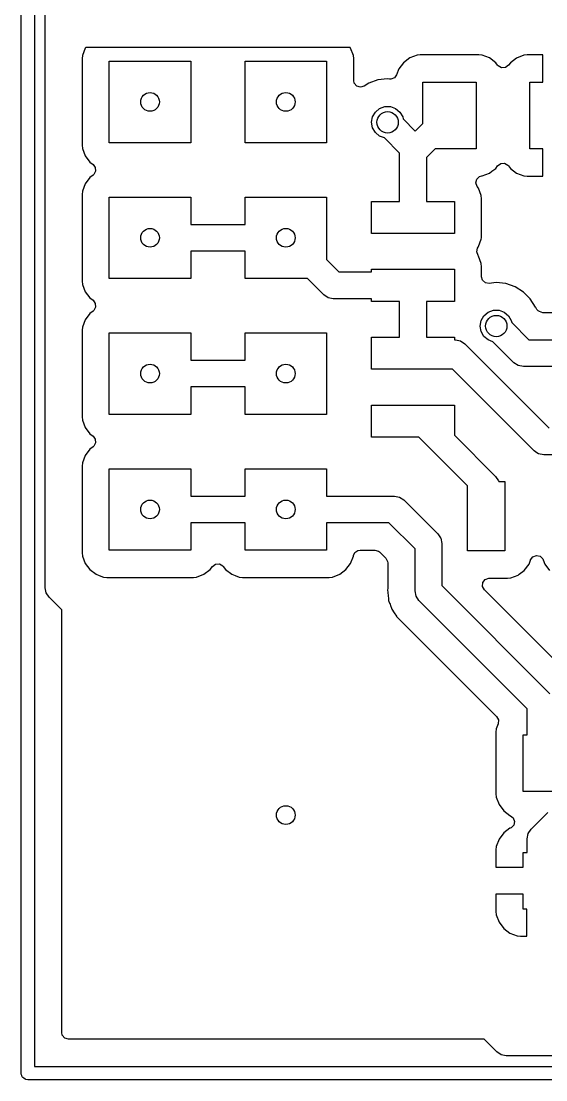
# Model space of a CAD drawing. Extents: x 1.61 to 4.79, y -2.79 to -1.21.
# Drawn here: x 1.605 to 1.992, y -2.795 to -2.016 of the extents above; entities that cross this region are included whole.
import ezdxf

# ---------------------------------------------------------------- set-up
doc = ezdxf.new("R2010")
doc.units = 0
doc.header["$MEASUREMENT"] = 0
doc.layers.add('BLACK', color=7, linetype='CONTINUOUS')

msp = doc.modelspace()

# ---------------------------------------------------------------- linework, layer by layer
at = {"layer": 'BLACK', "linetype": 'CONTINUOUS'}
for p, q in [((1.60508, -2.79), (1.60508, -1.21)), ((1.61492, -1.21492), (1.61492, -2.78508)), ((1.6228, -2.025), (1.6228, -1.925)), ((1.6228, -2.43264), (1.6228, -2.025)), ((1.65024, -2.0407), (1.64998, -2.04308)), ((1.65225, -2.03531), (1.65024, -2.0407)), ((1.65024, -2.0407), (1.65024, -2.0407)), ((1.6526, -2.03484), (1.65225, -2.03531)), ((1.65225, -2.03531), (1.65225, -2.03531)), ((1.74888, -2.03484), (1.6526, -2.03484)), ((1.74895, -2.03488), (1.74888, -2.03484)), ((1.74947, -2.03484), (1.74895, -2.03488)), ((1.8474, -2.03484), (1.74947, -2.03484)), ((1.84775, -2.03531), (1.8474, -2.03484)), ((1.84976, -2.0407), (1.84775, -2.03531)), ((1.84775, -2.03531), (1.84775, -2.03531)), ((1.85002, -2.04308), (1.84976, -2.0407)), ((1.84976, -2.0407), (1.84976, -2.0407)), ((1.89665, -2.04063), (1.89125, -2.04264)), ((1.89903, -2.04037), (1.89665, -2.04063)), ((1.89665, -2.04063), (1.89665, -2.04063)), ((1.94223, -2.04037), (1.89903, -2.04037)), ((1.89903, -2.04037), (1.89903, -2.04037)), ((1.94461, -2.04063), (1.94223, -2.04037)), ((1.94223, -2.04037), (1.94223, -2.04037)), ((1.95001, -2.04264), (1.94461, -2.04063)), ((1.94461, -2.04063), (1.94461, -2.04063)), ((1.97539, -2.04065), (1.97, -2.04266)), ((1.97777, -2.04039), (1.97539, -2.04065)), ((1.98937, -2.04039), (1.97777, -2.04039)), ((1.98937, -2.06039), (1.98937, -2.04039)), ((1.64998, -2.04308), (1.64998, -2.10692)), ((1.67, -2.105), (1.67, -2.045)), ((1.67, -2.045), (1.73, -2.045)), ((1.73, -2.045), (1.73, -2.105)), ((1.77, -2.105), (1.77, -2.045)), ((1.77, -2.045), (1.83, -2.045)), ((1.83, -2.045), (1.83, -2.105)), ((1.85002, -2.04309), (1.85002, -2.04308)), ((1.85002, -2.05913), (1.85002, -2.04309)), ((1.88664, -2.04609), (1.88319, -2.0507)), ((1.89125, -2.04264), (1.88664, -2.04609)), ((1.89125, -2.04264), (1.89125, -2.04264)), ((1.95462, -2.04609), (1.95001, -2.04264)), ((1.95001, -2.04264), (1.95001, -2.04264)), ((1.95604, -2.048), (1.95462, -2.04609)), ((1.9565, -2.04853), (1.95604, -2.048)), ((1.95896, -2.04987), (1.9565, -2.04853)), ((1.96175, -2.04967), (1.95896, -2.04987)), ((1.96398, -2.048), (1.96175, -2.04967)), ((1.9654, -2.04611), (1.96398, -2.048)), ((1.97, -2.04266), (1.9654, -2.04611)), ((1.97, -2.04266), (1.97, -2.04266)), ((1.87994, -2.05717), (1.87732, -2.05815)), ((1.88162, -2.05493), (1.87994, -2.05717)), ((1.88319, -2.0507), (1.88162, -2.05493)), ((1.88319, -2.0507), (1.88319, -2.0507)), ((1.85045, -2.06114), (1.85002, -2.05913)), ((1.85226, -2.06327), (1.85045, -2.06114)), ((1.85493, -2.06409), (1.85226, -2.06327)), ((1.85762, -2.06333), (1.85493, -2.06409)), ((1.8611, -2.06114), (1.85762, -2.06333)), ((1.86787, -2.05877), (1.8611, -2.06114)), ((1.875, -2.05797), (1.86787, -2.05877)), ((1.86787, -2.05877), (1.86787, -2.05877)), ((1.86787, -2.05877), (1.86787, -2.05877)), ((1.87641, -2.05813), (1.875, -2.05797)), ((1.875, -2.05797), (1.875, -2.05797)), ((1.87732, -2.05815), (1.87641, -2.05813)), ((1.90094, -2.09077), (1.90094, -2.06039)), ((1.90094, -2.06039), (1.94031, -2.06039)), ((1.94031, -2.06039), (1.94031, -2.10961)), ((1.97969, -2.10961), (1.97969, -2.06039)), ((1.97969, -2.06039), (1.98937, -2.06039)), ((1.86595, -2.08241), (1.86909, -2.07977)), ((1.86909, -2.07977), (1.87295, -2.07837)), ((1.87295, -2.07837), (1.87705, -2.07837)), ((1.87705, -2.07837), (1.88091, -2.07977)), ((1.88091, -2.07977), (1.88405, -2.08241)), ((1.86319, -2.09), (1.8639, -2.08596)), ((1.8639, -2.08596), (1.86595, -2.08241)), ((1.88405, -2.08241), (1.8861, -2.08596)), ((1.8861, -2.08596), (1.88636, -2.08744)), ((1.88636, -2.08744), (1.89531, -2.0964)), ((1.8639, -2.09404), (1.86319, -2.09)), ((1.86595, -2.09759), (1.8639, -2.09404)), ((1.89531, -2.0964), (1.90094, -2.09077)), ((1.86909, -2.10023), (1.86595, -2.09759)), ((1.87258, -2.1015), (1.86909, -2.10023)), ((1.88386, -2.11278), (1.87258, -2.1015)), ((1.64998, -2.10692), (1.65024, -2.1093)), ((1.65024, -2.1093), (1.65024, -2.1093)), ((1.65024, -2.1093), (1.65225, -2.11469)), ((1.73, -2.105), (1.67, -2.105)), ((1.83, -2.105), (1.77, -2.105)), ((1.90994, -2.10961), (1.90354, -2.11601)), ((1.94031, -2.10961), (1.90994, -2.10961)), ((1.98937, -2.10961), (1.97969, -2.10961)), ((1.98937, -2.12961), (1.98937, -2.10961)), ((1.65225, -2.11469), (1.65225, -2.11469)), ((1.65225, -2.11469), (1.6557, -2.1193)), ((1.6557, -2.1193), (1.65801, -2.12103)), ((1.88386, -2.14819), (1.88386, -2.11278)), ((1.90354, -2.11601), (1.90354, -2.14819)), ((1.65801, -2.12103), (1.65968, -2.12327)), ((1.65988, -2.12605), (1.65854, -2.12851)), ((1.65968, -2.12327), (1.65988, -2.12605)), ((1.94461, -2.12937), (1.95001, -2.12736)), ((1.95001, -2.12736), (1.95003, -2.12734)), ((1.95003, -2.12734), (1.95175, -2.12605)), ((1.95175, -2.12605), (1.95462, -2.12391)), ((1.95462, -2.12391), (1.95604, -2.122)), ((1.95604, -2.122), (1.95828, -2.12033)), ((1.95828, -2.12033), (1.96107, -2.12013)), ((1.96107, -2.12013), (1.96352, -2.12147)), ((1.96352, -2.12147), (1.96398, -2.122)), ((1.96398, -2.122), (1.9654, -2.12389)), ((1.9654, -2.12389), (1.97, -2.12734)), ((1.97, -2.12734), (1.97539, -2.12935)), ((1.65225, -2.13531), (1.65024, -2.1407)), ((1.6557, -2.1307), (1.65225, -2.13531)), ((1.65225, -2.13531), (1.65225, -2.13531)), ((1.65801, -2.12897), (1.6557, -2.1307)), ((1.65854, -2.12851), (1.65801, -2.12897)), ((1.94008, -2.13467), (1.94068, -2.13194)), ((1.94106, -2.13729), (1.94008, -2.13467)), ((1.94068, -2.13194), (1.94265, -2.12996)), ((1.94265, -2.12996), (1.9445, -2.12938)), ((1.9445, -2.12938), (1.94461, -2.12937)), ((1.97539, -2.12935), (1.97777, -2.12961)), ((1.97777, -2.12961), (1.97777, -2.12961)), ((1.97777, -2.12961), (1.98937, -2.12961)), ((1.65024, -2.1407), (1.64998, -2.14308)), ((1.64998, -2.14308), (1.64998, -2.20692)), ((1.65024, -2.1407), (1.65024, -2.1407)), ((1.94196, -2.1385), (1.94106, -2.13729)), ((1.94398, -2.14389), (1.94196, -2.1385)), ((1.94196, -2.1385), (1.94196, -2.1385)), ((1.94196, -2.1385), (1.94196, -2.1385)), ((1.67, -2.205), (1.67, -2.145)), ((1.67, -2.145), (1.73, -2.145)), ((1.73, -2.145), (1.73, -2.16516)), ((1.77, -2.16516), (1.77, -2.145)), ((1.77, -2.145), (1.83, -2.145)), ((1.83, -2.145), (1.83, -2.19108)), ((1.86319, -2.17181), (1.86319, -2.14819)), ((1.86319, -2.14819), (1.88386, -2.14819)), ((1.90354, -2.14819), (1.92421, -2.14819)), ((1.92421, -2.14819), (1.92421, -2.17181)), ((1.94423, -2.14627), (1.94398, -2.14389)), ((1.94398, -2.14389), (1.94398, -2.14389)), ((1.94423, -2.17373), (1.94423, -2.14627)), ((1.94423, -2.14627), (1.94423, -2.14627)), ((1.73, -2.16516), (1.77, -2.16516)), ((1.92421, -2.17181), (1.86319, -2.17181)), ((1.9441, -2.17496), (1.94423, -2.17373)), ((1.94423, -2.17373), (1.94423, -2.17373)), ((1.94119, -2.18262), (1.94157, -2.18203)), ((1.94157, -2.18203), (1.94196, -2.1815)), ((1.94196, -2.1815), (1.94398, -2.17611)), ((1.94398, -2.17611), (1.9441, -2.17496)), ((1.77, -2.18484), (1.73, -2.18484)), ((1.73, -2.18484), (1.73, -2.205)), ((1.77, -2.205), (1.77, -2.18484)), ((1.9406, -2.18535), (1.94119, -2.18262)), ((1.94157, -2.18797), (1.9406, -2.18535)), ((1.94196, -2.1885), (1.94157, -2.18797)), ((1.94398, -2.19389), (1.94196, -2.1885)), ((1.83, -2.19108), (1.83908, -2.20016)), ((1.94423, -2.19627), (1.94398, -2.19389)), ((1.94398, -2.19389), (1.94398, -2.19389)), ((1.94423, -2.20363), (1.94423, -2.19627)), ((1.94423, -2.19627), (1.94423, -2.19627)), ((1.73, -2.205), (1.67, -2.205)), ((1.81608, -2.205), (1.77, -2.205)), ((1.82804, -2.21696), (1.81608, -2.205)), ((1.83908, -2.20016), (1.86319, -2.20016)), ((1.86319, -2.20016), (1.86319, -2.19819)), ((1.86319, -2.19819), (1.92421, -2.19819)), ((1.92421, -2.19819), (1.92421, -2.22181)), ((1.94494, -2.20618), (1.94423, -2.20363)), ((1.64998, -2.20692), (1.65024, -2.2093)), ((1.65024, -2.2093), (1.65024, -2.2093)), ((1.65024, -2.2093), (1.65225, -2.21469)), ((1.947, -2.20808), (1.94494, -2.20618)), ((1.94975, -2.20856), (1.947, -2.20808)), ((1.955, -2.20797), (1.94975, -2.20856)), ((1.96213, -2.20877), (1.955, -2.20797)), ((1.955, -2.20797), (1.955, -2.20797)), ((1.9689, -2.21114), (1.96213, -2.20877)), ((1.96213, -2.20877), (1.96213, -2.20877)), ((1.96213, -2.20877), (1.96213, -2.20877)), ((1.97497, -2.21496), (1.9689, -2.21114)), ((1.9689, -2.21114), (1.9689, -2.21114)), ((1.65225, -2.21469), (1.65225, -2.21469)), ((1.65225, -2.21469), (1.6557, -2.2193)), ((1.6557, -2.2193), (1.65801, -2.22103)), ((1.65801, -2.22103), (1.65968, -2.22327)), ((1.83123, -2.21909), (1.82804, -2.21696)), ((1.835, -2.21984), (1.83123, -2.21909)), ((1.86319, -2.21984), (1.835, -2.21984)), ((1.835, -2.21984), (1.835, -2.21984)), ((1.86319, -2.22181), (1.86319, -2.21984)), ((1.98004, -2.22003), (1.97497, -2.21496)), ((1.97497, -2.21496), (1.97497, -2.21496)), ((1.98386, -2.2261), (1.98004, -2.22003)), ((1.98004, -2.22003), (1.98004, -2.22003)), ((1.65801, -2.22897), (1.6557, -2.2307)), ((1.65854, -2.22851), (1.65801, -2.22897)), ((1.65988, -2.22605), (1.65854, -2.22851)), ((1.65968, -2.22327), (1.65988, -2.22605)), ((1.88386, -2.22181), (1.86319, -2.22181)), ((1.88386, -2.24819), (1.88386, -2.22181)), ((1.92421, -2.22181), (1.90354, -2.22181)), ((1.90354, -2.22181), (1.90354, -2.24819)), ((1.94909, -2.22977), (1.95295, -2.22837)), ((1.95295, -2.22837), (1.95705, -2.22837)), ((1.95705, -2.22837), (1.96091, -2.22977)), ((1.98398, -2.22635), (1.98386, -2.2261)), ((1.98386, -2.2261), (1.98386, -2.2261)), ((1.98386, -2.2261), (1.98386, -2.2261)), ((1.98407, -2.22631), (1.98398, -2.22635)), ((1.98494, -2.22771), (1.98407, -2.22631)), ((1.98592, -2.22868), (1.98494, -2.22771)), ((1.98674, -2.22935), (1.98592, -2.22868)), ((1.65225, -2.23531), (1.65024, -2.2407)), ((1.6557, -2.2307), (1.65225, -2.23531)), ((1.65225, -2.23531), (1.65225, -2.23531)), ((1.94319, -2.24), (1.9439, -2.23596)), ((1.9439, -2.23596), (1.94595, -2.23241)), ((1.94595, -2.23241), (1.94909, -2.22977)), ((1.96091, -2.22977), (1.96405, -2.23241)), ((1.96405, -2.23241), (1.9661, -2.23596)), ((1.9661, -2.23596), (1.96636, -2.23744)), ((1.98942, -2.23014), (1.98674, -2.22935)), ((2.05093, -2.23014), (1.98942, -2.23014)), ((1.65024, -2.2407), (1.64998, -2.24308)), ((1.64998, -2.24308), (1.64998, -2.30692)), ((1.65024, -2.2407), (1.65024, -2.2407)), ((1.9439, -2.24404), (1.94319, -2.24)), ((1.94595, -2.24759), (1.9439, -2.24404)), ((1.96636, -2.23744), (1.97908, -2.25016)), ((1.67, -2.305), (1.67, -2.245)), ((1.67, -2.245), (1.73, -2.245)), ((1.73, -2.245), (1.73, -2.26516)), ((1.77, -2.26516), (1.77, -2.245)), ((1.77, -2.245), (1.83, -2.245)), ((1.83, -2.245), (1.83, -2.305)), ((1.86319, -2.27181), (1.86319, -2.24819)), ((1.86319, -2.24819), (1.88386, -2.24819)), ((1.90354, -2.24819), (1.92421, -2.24819)), ((1.92421, -2.24819), (1.92421, -2.25016)), ((1.92421, -2.25016), (1.925, -2.25016)), ((1.925, -2.25016), (1.92877, -2.25091)), ((1.92877, -2.25091), (1.93196, -2.25304)), ((1.94909, -2.25023), (1.94595, -2.24759)), ((1.95258, -2.2515), (1.94909, -2.25023)), ((1.96804, -2.26696), (1.95258, -2.2515)), ((1.97908, -2.25016), (2.07579, -2.25016)), ((1.93196, -2.25304), (1.99408, -2.31516)), ((1.73, -2.26516), (1.77, -2.26516)), ((1.97123, -2.26909), (1.96804, -2.26696)), ((1.96804, -2.26696), (1.96804, -2.26696)), ((1.92289, -2.27181), (1.86319, -2.27181)), ((1.98304, -2.33196), (1.92289, -2.27181)), ((1.975, -2.26984), (1.97123, -2.26909)), ((2.07579, -2.26984), (1.975, -2.26984)), ((1.77, -2.28484), (1.73, -2.28484)), ((1.73, -2.28484), (1.73, -2.305)), ((1.77, -2.305), (1.77, -2.28484)), ((1.86319, -2.32181), (1.86319, -2.29819)), ((1.86319, -2.29819), (1.92421, -2.29819)), ((1.92421, -2.29819), (1.92421, -2.32029)), ((1.64998, -2.30692), (1.65024, -2.3093)), ((1.73, -2.305), (1.67, -2.305)), ((1.83, -2.305), (1.77, -2.305)), ((1.65024, -2.3093), (1.65024, -2.3093)), ((1.65024, -2.3093), (1.65225, -2.31469)), ((1.65225, -2.31469), (1.65225, -2.31469)), ((1.65225, -2.31469), (1.6557, -2.3193)), ((1.6557, -2.3193), (1.65801, -2.32103)), ((1.65801, -2.32103), (1.65968, -2.32327)), ((1.89789, -2.32181), (1.86319, -2.32181)), ((1.93382, -2.35774), (1.89789, -2.32181)), ((1.92421, -2.32029), (1.95456, -2.35064)), ((1.65801, -2.32897), (1.6557, -2.3307)), ((1.65854, -2.32851), (1.65801, -2.32897)), ((1.65988, -2.32605), (1.65854, -2.32851)), ((1.65968, -2.32327), (1.65988, -2.32605)), ((1.65225, -2.33531), (1.65024, -2.3407)), ((1.6557, -2.3307), (1.65225, -2.33531)), ((1.65225, -2.33531), (1.65225, -2.33531)), ((1.98492, -2.33321), (1.98304, -2.33196)), ((1.98304, -2.33196), (1.98304, -2.33196)), ((1.98623, -2.33409), (1.98492, -2.33321)), ((1.99, -2.33484), (1.98623, -2.33409)), ((2.03592, -2.33484), (1.99, -2.33484)), ((1.99, -2.33484), (1.99, -2.33484)), ((1.65024, -2.3407), (1.64998, -2.34308)), ((1.64998, -2.34308), (1.64998, -2.40692)), ((1.65024, -2.3407), (1.65024, -2.3407)), ((1.67, -2.405), (1.67, -2.345)), ((1.67, -2.345), (1.73, -2.345)), ((1.73, -2.345), (1.73, -2.36516)), ((1.77, -2.36516), (1.77, -2.345)), ((1.77, -2.345), (1.83, -2.345)), ((1.83, -2.345), (1.83, -2.36516)), ((1.95456, -2.35064), (1.95669, -2.35383)), ((1.93382, -2.40559), (1.93382, -2.35774)), ((1.95669, -2.35383), (1.95681, -2.35441)), ((1.95681, -2.35441), (1.96138, -2.35441)), ((1.96138, -2.35441), (1.96138, -2.40559)), ((1.73, -2.36516), (1.77, -2.36516)), ((1.83, -2.36516), (1.88, -2.36516)), ((1.88, -2.36516), (1.88377, -2.36591)), ((1.88377, -2.36591), (1.88696, -2.36804)), ((1.88696, -2.36804), (1.91196, -2.39304)), ((1.77, -2.38484), (1.73, -2.38484)), ((1.73, -2.38484), (1.73, -2.405)), ((1.77, -2.405), (1.77, -2.38484)), ((1.87592, -2.38484), (1.83, -2.38484)), ((1.83, -2.38484), (1.83, -2.405)), ((1.89516, -2.40408), (1.87592, -2.38484)), ((1.91196, -2.39304), (1.91196, -2.39304)), ((1.91196, -2.39304), (1.91387, -2.39591)), ((1.91387, -2.39591), (1.91409, -2.39623)), ((1.91409, -2.39623), (1.91484, -2.4)), ((1.91484, -2.4), (1.91484, -2.4)), ((1.91484, -2.4), (1.91484, -2.43092)), ((1.64998, -2.40692), (1.65024, -2.4093)), ((1.73, -2.405), (1.67, -2.405)), ((1.83, -2.405), (1.77, -2.405)), ((1.84988, -2.40901), (1.85083, -2.40671)), ((1.85083, -2.40671), (1.85313, -2.40512)), ((1.85313, -2.40512), (1.8547, -2.40486)), ((1.8547, -2.40486), (1.86558, -2.40486)), ((1.86558, -2.40486), (1.86826, -2.40565)), ((1.86826, -2.40565), (1.86908, -2.40632)), ((1.86908, -2.40632), (1.87368, -2.41092)), ((1.89516, -2.435), (1.89516, -2.40408)), ((1.96138, -2.40559), (1.93382, -2.40559)), ((1.65024, -2.4093), (1.65024, -2.4093)), ((1.65024, -2.4093), (1.65225, -2.41469)), ((1.65225, -2.41469), (1.65225, -2.41469)), ((1.65225, -2.41469), (1.6557, -2.4193)), ((1.74603, -2.41699), (1.74827, -2.41532)), ((1.74827, -2.41532), (1.75105, -2.41512)), ((1.75105, -2.41512), (1.75351, -2.41646)), ((1.84605, -2.41696), (1.84775, -2.41469)), ((1.84775, -2.41469), (1.84976, -2.4093)), ((1.84775, -2.41469), (1.84775, -2.41469)), ((1.84775, -2.41469), (1.84775, -2.41469)), ((1.84976, -2.4093), (1.84976, -2.40929)), ((1.84976, -2.40929), (1.84977, -2.40929)), ((1.84976, -2.4093), (1.84976, -2.4093)), ((1.84977, -2.40929), (1.84983, -2.409)), ((1.84983, -2.409), (1.84988, -2.40901)), ((1.87368, -2.41092), (1.87502, -2.41337)), ((1.87502, -2.41337), (1.87514, -2.41442)), ((1.87514, -2.41442), (1.87514, -2.43246)), ((1.97568, -2.41989), (1.97913, -2.41528)), ((1.97913, -2.41528), (1.97915, -2.41522)), ((1.97913, -2.41528), (1.97913, -2.41528)), ((1.97915, -2.41522), (1.98021, -2.41239)), ((1.98021, -2.41239), (1.98035, -2.41201)), ((1.98035, -2.41201), (1.98203, -2.40977)), ((1.98203, -2.40977), (1.98465, -2.40879)), ((1.98465, -2.40879), (1.98738, -2.40939)), ((1.98738, -2.40939), (1.98935, -2.41136)), ((1.98935, -2.41136), (1.98965, -2.41201)), ((1.98965, -2.41201), (1.99087, -2.41528)), ((1.99087, -2.41528), (1.99087, -2.41528)), ((1.99087, -2.41528), (1.99432, -2.41989)), ((1.6557, -2.4193), (1.66031, -2.42275)), ((1.66031, -2.42275), (1.66031, -2.42275)), ((1.66031, -2.42275), (1.66031, -2.42275)), ((1.66031, -2.42275), (1.66263, -2.42362)), ((1.66263, -2.42362), (1.6657, -2.42476)), ((1.7343, -2.42476), (1.73969, -2.42275)), ((1.73969, -2.42275), (1.7443, -2.4193)), ((1.7443, -2.4193), (1.74603, -2.41699)), ((1.75351, -2.41646), (1.75397, -2.41699)), ((1.75397, -2.41699), (1.7557, -2.4193)), ((1.7557, -2.4193), (1.76031, -2.42275)), ((1.76031, -2.42275), (1.76031, -2.42275)), ((1.76031, -2.42275), (1.76031, -2.42275)), ((1.76031, -2.42275), (1.76263, -2.42362)), ((1.76263, -2.42362), (1.7657, -2.42476)), ((1.8343, -2.42476), (1.83969, -2.42275)), ((1.83969, -2.42275), (1.8443, -2.4193)), ((1.8443, -2.4193), (1.84605, -2.41696)), ((1.96568, -2.42535), (1.97107, -2.42334)), ((1.97107, -2.42334), (1.97186, -2.42275)), ((1.97186, -2.42275), (1.97568, -2.41989)), ((1.6657, -2.42476), (1.6657, -2.42476)), ((1.6657, -2.42476), (1.66808, -2.42502)), ((1.66808, -2.42502), (1.66808, -2.42502)), ((1.66808, -2.42502), (1.66809, -2.42502)), ((1.66809, -2.42502), (1.66809, -2.42502)), ((1.66809, -2.42502), (1.73191, -2.42502)), ((1.73191, -2.42502), (1.73191, -2.42502)), ((1.73191, -2.42502), (1.73192, -2.42502)), ((1.73192, -2.42502), (1.7343, -2.42476)), ((1.73192, -2.42502), (1.73192, -2.42502)), ((1.7343, -2.42476), (1.7343, -2.42476)), ((1.7343, -2.42476), (1.7343, -2.42476)), ((1.7657, -2.42476), (1.7657, -2.42476)), ((1.7657, -2.42476), (1.76808, -2.42502)), ((1.76808, -2.42502), (1.76808, -2.42502)), ((1.76808, -2.42502), (1.76809, -2.42502)), ((1.76809, -2.42502), (1.76809, -2.42502)), ((1.76809, -2.42502), (1.83191, -2.42502)), ((1.83191, -2.42502), (1.83191, -2.42502)), ((1.83191, -2.42502), (1.83192, -2.42502)), ((1.83192, -2.42502), (1.8343, -2.42476)), ((1.83192, -2.42502), (1.83192, -2.42502)), ((1.8343, -2.42476), (1.8343, -2.42476)), ((1.8343, -2.42476), (1.8343, -2.42476)), ((1.91484, -2.43092), (1.99456, -2.51064)), ((1.94497, -2.43163), (1.94517, -2.42884)), ((1.94631, -2.43408), (1.94497, -2.43163)), ((1.94517, -2.42884), (1.94684, -2.4266)), ((1.94684, -2.4266), (1.94946, -2.42562)), ((1.94946, -2.42562), (1.94982, -2.42561)), ((1.94982, -2.42561), (1.96329, -2.42561)), ((1.96329, -2.42561), (1.96568, -2.42535)), ((1.96329, -2.42561), (1.96329, -2.42561)), ((1.96329, -2.42561), (1.96329, -2.42561)), ((1.96329, -2.42561), (1.96329, -2.42561)), ((1.96568, -2.42535), (1.96568, -2.42535)), ((1.96568, -2.42535), (1.96568, -2.42535)), ((1.62354, -2.4364), (1.6228, -2.43264)), ((1.62568, -2.4396), (1.62354, -2.4364)), ((1.87509, -2.43318), (1.87495, -2.43413)), ((1.87495, -2.43413), (1.87495, -2.43413)), ((1.87495, -2.43413), (1.87513, -2.4362)), ((1.87514, -2.43246), (1.87509, -2.43318)), ((1.87513, -2.4362), (1.87514, -2.43641)), ((1.87514, -2.43641), (1.87514, -2.43674)), ((1.87514, -2.43674), (1.87529, -2.43804)), ((1.87529, -2.43804), (1.87556, -2.44108)), ((1.89591, -2.43877), (1.89516, -2.435)), ((1.89804, -2.44196), (1.89591, -2.43877)), ((2.00308, -2.49085), (1.94631, -2.43408)), ((1.63494, -2.44886), (1.62568, -2.4396)), ((1.87556, -2.44108), (1.87561, -2.44136)), ((1.87561, -2.44136), (1.87561, -2.44136)), ((1.87561, -2.44136), (1.87568, -2.44165)), ((1.87568, -2.44165), (1.87568, -2.44165)), ((1.87568, -2.44165), (1.87574, -2.44193)), ((1.87574, -2.44193), (1.87646, -2.44391)), ((1.87646, -2.44391), (1.87679, -2.44481)), ((1.87679, -2.44481), (1.87709, -2.44571)), ((1.87709, -2.44571), (1.87775, -2.44771)), ((1.97776, -2.52168), (1.89804, -2.44196)), ((1.63494, -2.65831), (1.63494, -2.44886)), ((1.87775, -2.44771), (1.87787, -2.44797)), ((1.87787, -2.44797), (1.87787, -2.44797)), ((1.87787, -2.44797), (1.878, -2.44824)), ((1.878, -2.44824), (1.878, -2.44824)), ((1.878, -2.44824), (1.87813, -2.44849)), ((1.87813, -2.44849), (1.87981, -2.45105)), ((1.87981, -2.45105), (1.88142, -2.45365)), ((1.88142, -2.45365), (1.8816, -2.45387)), ((1.8816, -2.45387), (1.88159, -2.45388)), ((1.88159, -2.45388), (1.88178, -2.45411)), ((1.88178, -2.45411), (1.88178, -2.4541)), ((1.88178, -2.4541), (1.88197, -2.45433)), ((1.88197, -2.45433), (1.88419, -2.45642)), ((1.88419, -2.45642), (1.9553, -2.52753)), ((1.97776, -2.54083), (1.97776, -2.52168)), ((1.95644, -2.53277), (1.95504, -2.53653)), ((1.9553, -2.52753), (1.95664, -2.52998)), ((1.95664, -2.52998), (1.95644, -2.53277)), ((1.95504, -2.53653), (1.95478, -2.53891)), ((1.95478, -2.53891), (1.95478, -2.58447)), ((1.95504, -2.53653), (1.95504, -2.53653)), ((1.9748, -2.58256), (1.9748, -2.54083)), ((1.9748, -2.54083), (1.97776, -2.54083)), ((1.95478, -2.58447), (1.95504, -2.58686)), ((1.95504, -2.58686), (1.95504, -2.58686)), ((1.95504, -2.58686), (1.95705, -2.59225)), ((2.00039, -2.58256), (1.9748, -2.58256)), ((1.95705, -2.59225), (1.95705, -2.59225)), ((1.95705, -2.59225), (1.9605, -2.59686)), ((1.9605, -2.59686), (1.96511, -2.60031)), ((1.96511, -2.60031), (1.96511, -2.60031)), ((1.96511, -2.60031), (1.96511, -2.60031)), ((1.96511, -2.60031), (1.96525, -2.60036)), ((1.96525, -2.60036), (1.96537, -2.60045)), ((1.96537, -2.60045), (1.96542, -2.60048)), ((1.96542, -2.60048), (1.96542, -2.60049)), ((1.96542, -2.60049), (1.96749, -2.60204)), ((1.96749, -2.60204), (1.96846, -2.60466)), ((1.98064, -2.61044), (1.99304, -2.59804)), ((1.96512, -2.60971), (1.96052, -2.61315)), ((1.96525, -2.60966), (1.96512, -2.60971)), ((1.96512, -2.60971), (1.96512, -2.60971)), ((1.96589, -2.60936), (1.96525, -2.60966)), ((1.96787, -2.60739), (1.96589, -2.60936)), ((1.96846, -2.60466), (1.96787, -2.60739)), ((1.97851, -2.61363), (1.98064, -2.61044)), ((1.95707, -2.61776), (1.95506, -2.62315)), ((1.96052, -2.61315), (1.95707, -2.61776)), ((1.95707, -2.61776), (1.95707, -2.61776)), ((1.97776, -2.6174), (1.97851, -2.61363)), ((1.97776, -2.62744), (1.97776, -2.6174)), ((1.95506, -2.62315), (1.9548, -2.62553)), ((1.9548, -2.62553), (1.9548, -2.63831)), ((1.9748, -2.63831), (1.9748, -2.62744)), ((1.9748, -2.62744), (1.97776, -2.62744)), ((1.9548, -2.63831), (1.9748, -2.63831)), ((1.63494, -2.7601), (1.63494, -2.65831)), ((1.9748, -2.65831), (1.9548, -2.65831)), ((1.9548, -2.65831), (1.9548, -2.67109)), ((1.9748, -2.66917), (1.9748, -2.65831)), ((1.9548, -2.67109), (1.95506, -2.67347)), ((1.9776, -2.66917), (1.9748, -2.66917)), ((1.9776, -2.68917), (1.9776, -2.66917)), ((1.95506, -2.67347), (1.95707, -2.67886)), ((1.95707, -2.67886), (1.95707, -2.67886)), ((1.95707, -2.67886), (1.96052, -2.68346)), ((1.96052, -2.68346), (1.96512, -2.68691)), ((1.96512, -2.68691), (1.97051, -2.68892)), ((1.97051, -2.68892), (1.97289, -2.68917)), ((1.97289, -2.68917), (1.97289, -2.68917)), ((1.97289, -2.68917), (1.9776, -2.68917)), ((1.63539, -2.76216), (1.63494, -2.7601)), ((1.63722, -2.76427), (1.63539, -2.76216)), ((1.6399, -2.76506), (1.63722, -2.76427)), ((1.94614, -2.76506), (1.6399, -2.76506)), ((1.9554, -2.77432), (1.94614, -2.76506)), ((1.9586, -2.77646), (1.9554, -2.77432)), ((1.96236, -2.7772), (1.9586, -2.77646)), ((2.24, -2.7772), (1.96236, -2.7772)), ((1.60518, -2.79034), (1.60508, -2.79)), ((1.61492, -2.78508), (4.78508, -2.78508)), ((1.60513, -2.7907), (1.60518, -2.79034)), ((1.60556, -2.79165), (1.60513, -2.7907)), ((1.60586, -2.79266), (1.60556, -2.79165)), ((1.60613, -2.7929), (1.60586, -2.79266)), ((1.60628, -2.79322), (1.60613, -2.7929)), ((1.60716, -2.79379), (1.60628, -2.79322)), ((1.60796, -2.79448), (1.60716, -2.79379)), ((1.60831, -2.79453), (1.60796, -2.79448)), ((1.60861, -2.79472), (1.60831, -2.79453)), ((1.61, -2.79492), (1.60861, -2.79472)), ((4.79, -2.79492), (1.61, -2.79492))]:
    msp.add_line(p, q, dxfattribs=at)
at = {"layer": 'BLACK'}
for centre, radius in [((1.7, -2.075), 0.00689), ((1.8, -2.075), 0.00689), ((1.875, -2.09), 0.00787), ((1.7, -2.175), 0.00689), ((1.8, -2.175), 0.00689), ((1.955, -2.24), 0.00787), ((1.7, -2.275), 0.00689), ((1.8, -2.275), 0.00689), ((1.7, -2.375), 0.00689), ((1.8, -2.375), 0.00689), ((1.8, -2.6), 0.00689)]:
    msp.add_circle(centre, radius, dxfattribs=at)

doc.saveas('drawing.dxf')
